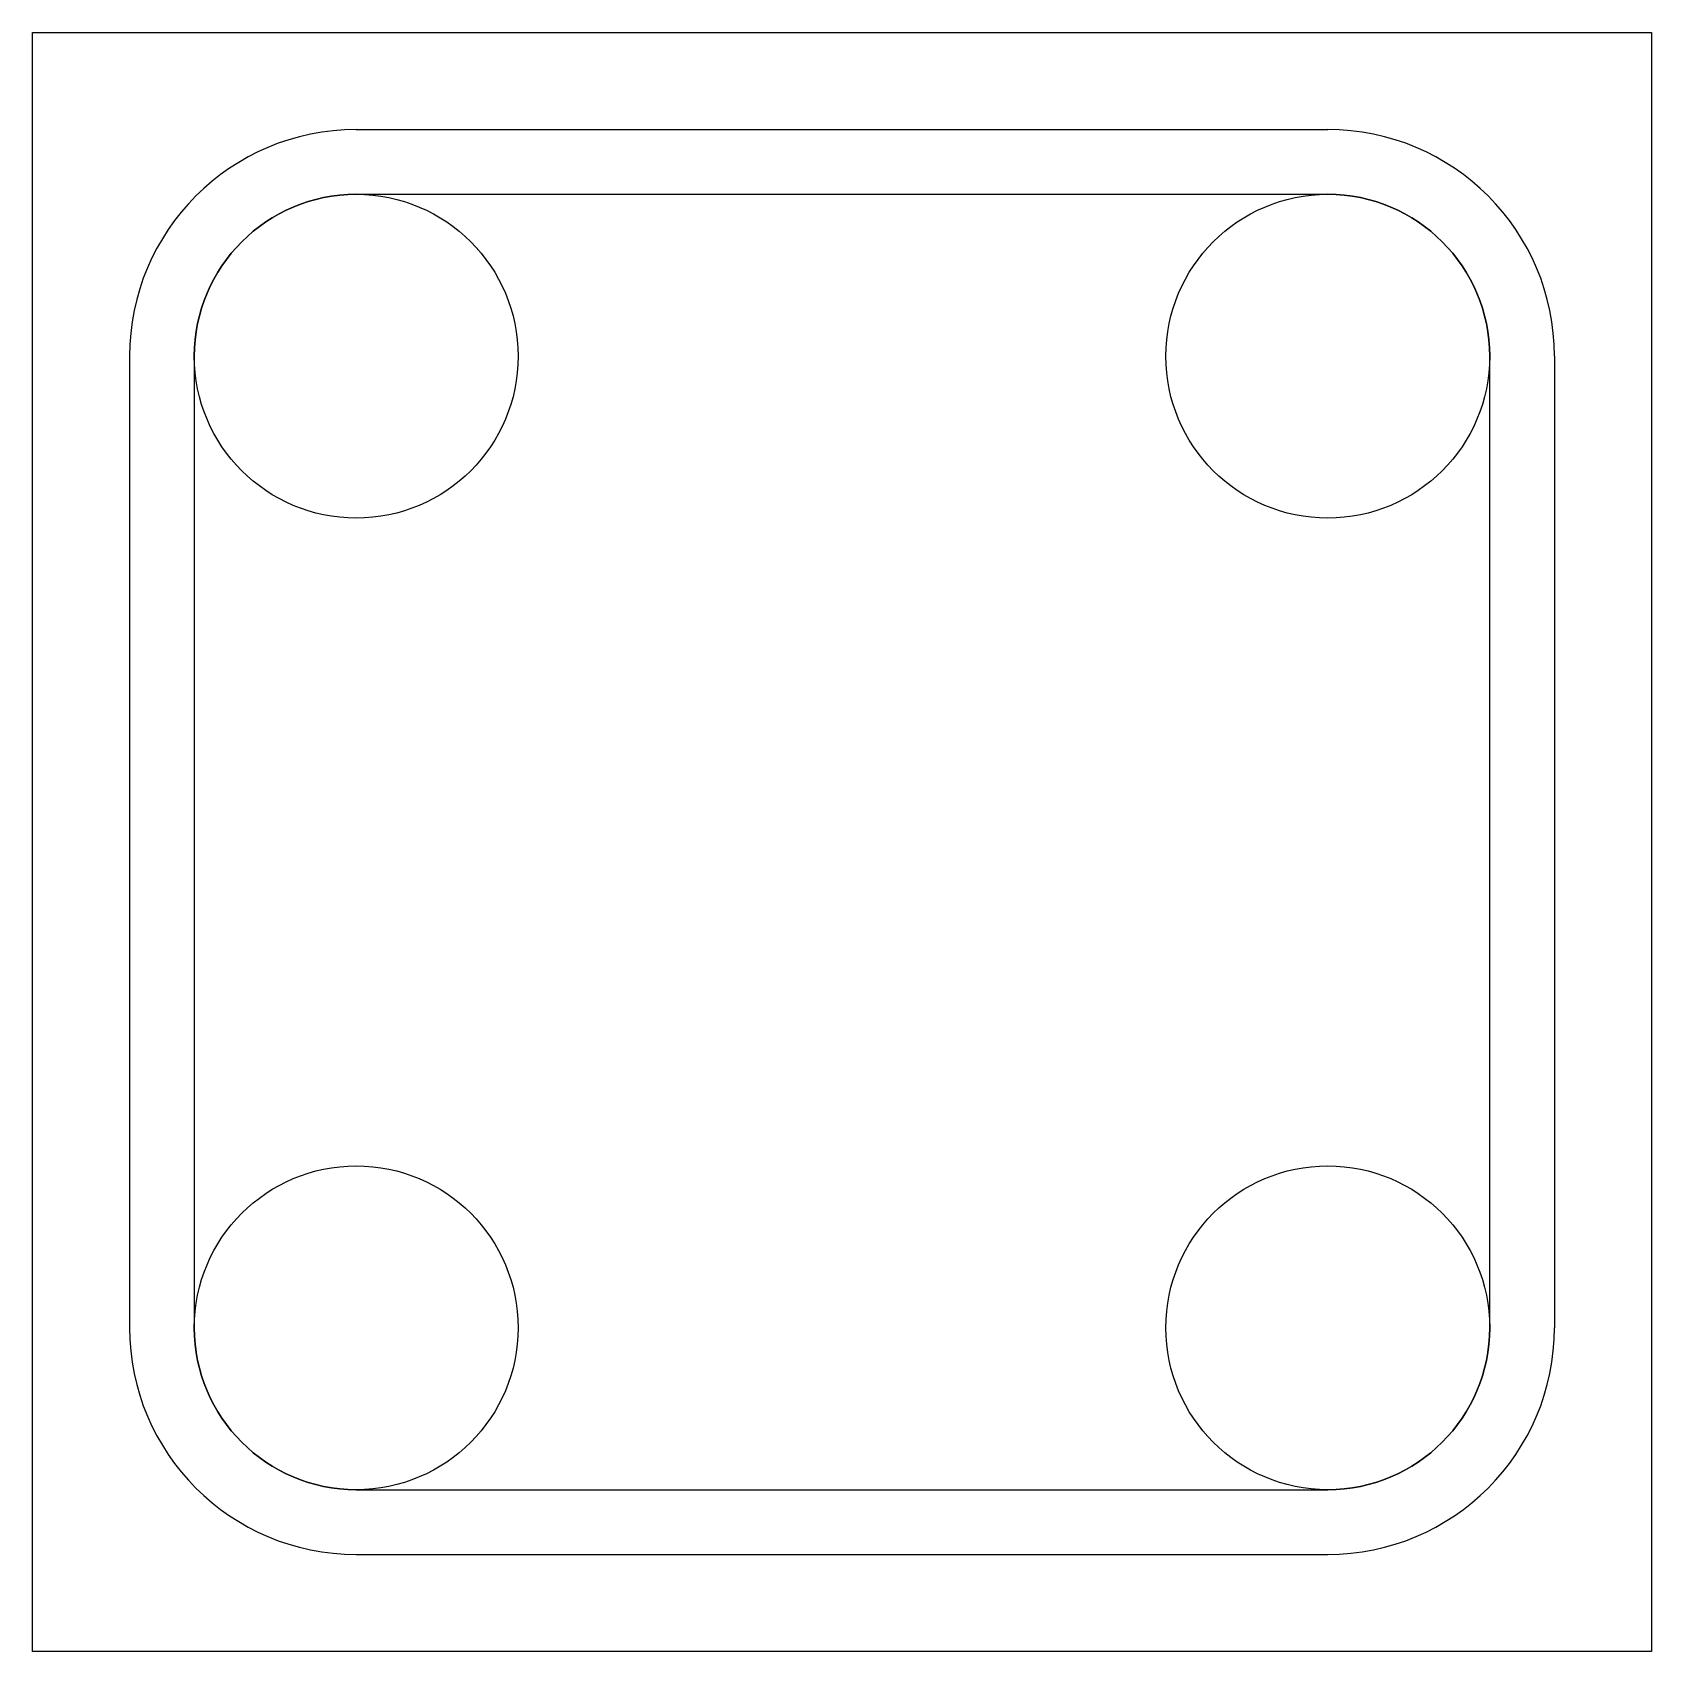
# Model space of a CAD drawing. Header units: millimetres. Extents: x 10 to 11, y 10 to 11.
import ezdxf

# ---------------------------------------------------------------- set-up
doc = ezdxf.new("R2010")
doc.units = ezdxf.units.MM
for name, color, linetype in [('Column1', 241, 'Continuous'), ('Reinforcement', 130, 'Continuous'), ('Stirups', 71, 'Continuous')]:
    doc.layers.add(name, color=color, linetype=linetype)
pattern_1 = [(0, (0, 0), (0, 6.985), [5.08, -1.905]), (90, (0, 0), (-6.985, 4e-16), [5.08, -1.905])]

msp = doc.modelspace()

# ---------------------------------------------------------------- hatches: boundary and pattern name
at = {"layer": 'Column1'}
h = msp.add_hatch(dxfattribs=at)
h.set_pattern_fill('ANGLE', color=256)
h.set_pattern_definition(pattern_1)
h.paths.add_polyline_path([(10.7, 10.8, -0.41421), (10.8, 10.9), (10.2, 10.9, -0.41421), (10.3, 10.8, -1), (10.1, 10.8), (10.1, 10.2, -1), (10.3, 10.2, -0.41421), (10.2, 10.1), (10.8, 10.1, -0.41421), (10.7, 10.2, -1), (10.9, 10.2), (10.9, 10.8, -1)], flags=0)
h.paths.add_polyline_path([(11, 11), (10, 11), (10, 10), (11, 10)])
h.paths.add_polyline_path([(10.94, 10.8), (10.94, 10.2, -0.41421), (10.8, 10.06), (10.2, 10.06, -0.41421), (10.06, 10.2), (10.06, 10.8, -0.41421), (10.2, 10.94), (10.8, 10.94, -0.41421)], flags=16)
h.paths.add_polyline_path([(10.9, 10.8), (10.9, 10.2, -0.41421), (10.8, 10.1), (10.2, 10.1, -0.41421), (10.1, 10.2), (10.1, 10.8, -0.41421), (10.2, 10.9), (10.8, 10.9, -0.41421)], flags=0)
h.paths.add_polyline_path([(10.9, 10.2, -1), (10.7, 10.2, -1)], flags=0)
h = msp.add_hatch(dxfattribs=at)
h.set_pattern_fill('ANGLE', color=256)
h.set_pattern_definition(pattern_1)
h.paths.add_polyline_path([(11, 11), (10, 11), (10, 10), (11, 10)])
h.paths.add_polyline_path([(10.2, 10.94), (10.8, 10.94, -0.41421), (10.94, 10.8), (10.94, 10.2, -0.41421), (10.8, 10.06), (10.2, 10.06, -0.41421), (10.06, 10.2), (10.06, 10.8, -0.41421)], flags=16)
h.paths.add_polyline_path([(10.2, 10.9), (10.8, 10.9, -0.41421), (10.9, 10.8), (10.9, 10.2, -0.41421), (10.8, 10.1), (10.2, 10.1, -0.41421), (10.1, 10.2), (10.1, 10.8, -0.41421)], flags=0)
h.paths.add_polyline_path([(10.9, 10.2, -1), (10.7, 10.2, -1)], flags=0)
h.paths.add_polyline_path([(10.9, 10.8, -1), (10.7, 10.8, -0.41421), (10.8, 10.9), (10.2, 10.9, -0.41421), (10.3, 10.8, -1), (10.1, 10.8), (10.1, 10.2, -1), (10.3, 10.2, -0.41421), (10.2, 10.1), (10.8, 10.1, -0.41421), (10.7, 10.2, -1), (10.9, 10.2)], flags=0)
h = msp.add_hatch(dxfattribs=at)
h.set_pattern_fill('ANGLE', color=256)
h.set_pattern_definition(pattern_1)
h.paths.add_polyline_path([(10.9, 10.8, -1), (10.7, 10.8, -0.41421), (10.8, 10.9), (10.2, 10.9, -0.41421), (10.3, 10.8, -1), (10.1, 10.8), (10.1, 10.2, -1), (10.3, 10.2, -0.41421), (10.2, 10.1), (10.8, 10.1, -0.41421), (10.7, 10.2, -1), (10.9, 10.2)])
h = msp.add_hatch(dxfattribs=at)
h.set_pattern_fill('ANGLE', color=256)
h.set_pattern_definition(pattern_1)
h.paths.add_polyline_path([(10.9, 10.8, -1), (10.7, 10.8, -0.41421), (10.8, 10.9), (10.2, 10.9, -0.41421), (10.3, 10.8, -1), (10.1, 10.8), (10.1, 10.2, -1), (10.3, 10.2, -0.41421), (10.2, 10.1), (10.8, 10.1, -0.41421), (10.7, 10.2, -1), (10.9, 10.2)])
at = {"layer": 'Reinforcement'}
h = msp.add_hatch(dxfattribs=at)
h.set_pattern_fill('ANGLE', color=256)
h.set_pattern_definition(pattern_1)
h.paths.add_polyline_path([(10.1, 10.8, 1), (10.3, 10.8, 1)])
h.paths.add_polyline_path([(10.7, 10.8, 1), (10.9, 10.8, 1)])
h.paths.add_polyline_path([(10.7, 10.2, 1), (10.9, 10.2, 1)])
h.paths.add_polyline_path([(10.1, 10.2, 1), (10.3, 10.2, 1)])
h = msp.add_hatch(dxfattribs=at)
h.set_pattern_fill('ANGLE', color=256)
h.set_pattern_definition(pattern_1)
h.paths.add_polyline_path([(10.1, 10.8, 1), (10.3, 10.8, 1)])
h = msp.add_hatch(dxfattribs=at)
h.set_pattern_fill('ANGLE', color=256)
h.set_pattern_definition(pattern_1)
h.paths.add_polyline_path([(10.1, 10.2, 1), (10.3, 10.2, 1)])
h.paths.add_polyline_path([(10.9, 10.2, 1), (10.7, 10.2, 1)])
h.paths.add_polyline_path([(10.9, 10.8, 1), (10.7, 10.8, 1)])
at = {"layer": 'Stirups'}
h = msp.add_hatch(dxfattribs=at)
h.set_pattern_fill('ANGLE', color=256)
h.set_pattern_definition(pattern_1)
h.paths.add_polyline_path([(10.8, 10.94), (10.2, 10.94, 0.41421), (10.06, 10.8), (10.06, 10.2, 0.41421), (10.2, 10.06), (10.8, 10.06, 0.41421), (10.94, 10.2), (10.94, 10.8, 0.41421)])
h.paths.add_polyline_path([(10.8, 10.9, -0.41421), (10.9, 10.8), (10.9, 10.2, -0.41421), (10.8, 10.1), (10.2, 10.1, -0.41421), (10.1, 10.2), (10.1, 10.8, -0.41421), (10.2, 10.9)], flags=16)
h.paths.add_polyline_path([(10.9, 10.2, -1), (10.7, 10.2, -1)], flags=0)
h = msp.add_hatch(dxfattribs=at)
h.set_pattern_fill('ANGLE', color=256)
h.set_pattern_definition(pattern_1)
h.paths.add_polyline_path([(10.8, 10.94), (10.2, 10.94, 0.41421), (10.06, 10.8), (10.06, 10.2, 0.41421), (10.2, 10.06), (10.8, 10.06, 0.41421), (10.94, 10.2), (10.94, 10.8, 0.41421)])
h.paths.add_polyline_path([(10.2, 10.9), (10.8, 10.9, -0.41421), (10.9, 10.8), (10.9, 10.2, -0.41421), (10.8, 10.1), (10.2, 10.1, -0.41421), (10.1, 10.2), (10.1, 10.8, -0.41421)], flags=16)
h.paths.add_polyline_path([(10.9, 10.2, -1), (10.7, 10.2, -1)], flags=0)

# ---------------------------------------------------------------- linework, layer by layer
at = {"layer": 'Column1'}
for p, q in [((10, 10), (10, 11)), ((10, 11), (11, 11)), ((11, 11), (11, 10)), ((11, 10), (10, 10))]:
    msp.add_line(p, q, dxfattribs=at)
at = {"layer": 'Reinforcement'}
for centre in [(10.2, 10.8), (10.8, 10.8), (10.2, 10.2), (10.8, 10.2)]:
    msp.add_circle(centre, 0.1, dxfattribs=at)
at = {"layer": 'Stirups'}
for p, q in [((10.2, 10.94), (10.8, 10.94)), ((10.2, 10.9), (10.8, 10.9)), ((10.06, 10.8), (10.06, 10.2)), ((10.1, 10.8), (10.1, 10.2)), ((10.9, 10.2), (10.9, 10.8)), ((10.94, 10.8), (10.94, 10.2)), ((10.2, 10.1), (10.8, 10.1)), ((10.2, 10.06), (10.8, 10.06))]:
    msp.add_line(p, q, dxfattribs=at)
for centre, radius, start, end in [((10.2, 10.8), 0.14, 90, 180), ((10.8, 10.8), 0.14, 0, 90), ((10.2, 10.8), 0.1, 90, 180), ((10.8, 10.8), 0.1, 0, 90), ((10.8, 10.2), 0.14, 270, 0), ((10.2, 10.2), 0.14, 180, 270), ((10.2, 10.2), 0.1, 180, 270), ((10.8, 10.2), 0.1, 270, 0)]:
    msp.add_arc(centre, radius, start, end, dxfattribs=at)

doc.saveas('drawing.dxf')
